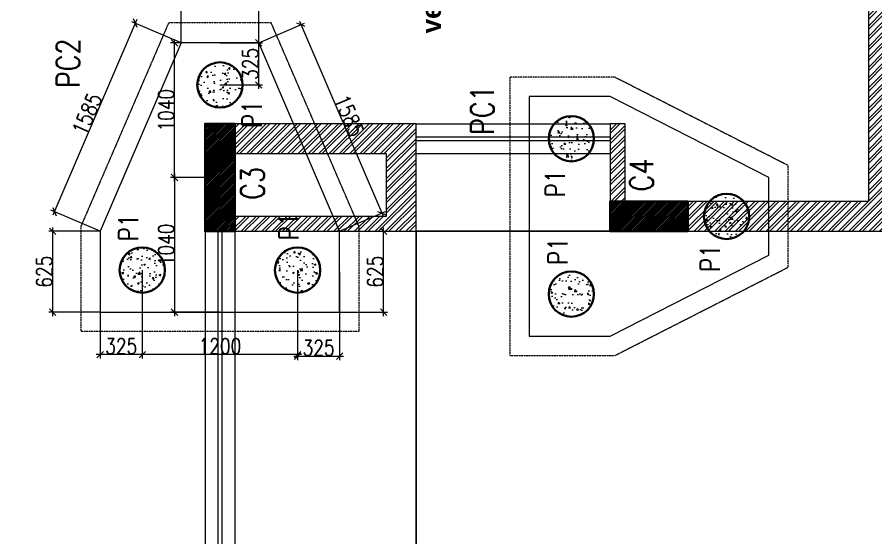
# Model space of a CAD drawing. Header units: metres. Extents: x 5205117 to 5948571, y 646915 to 1143748.
# Drawn here: x 5472852 to 5479486, y 1045232 to 1049253 of the extents above; entities that cross this region are included whole.
import ezdxf

# ---------------------------------------------------------------- set-up
doc = ezdxf.new("R2010")
doc.units = ezdxf.units.M
doc.header["$MEASUREMENT"] = 0
doc.header["$PDMODE"] = 35
doc.header["$PDSIZE"] = 10
doc.linetypes.add('DASHED', pattern=[0.75, 0.5, -0.25])
doc.linetypes.add('HIDDEN', pattern=[0.375, 0.25, -0.125])
doc.layers.get('0').update_dxf_attribs({"color": 1, "linetype": 'DASHED', "lineweight": 30})
doc.layers.add('A-GF', color=8, linetype='Continuous', lineweight=0, transparency=0.5)
for name, color, linetype, lineweight in [('S-COLUMN & WALL', 5, 'Continuous', 30), ('S-COLUMN_H', 250, 'Continuous', 0), ('S-FOUND-EXCAVATION', 253, 'HIDDEN', 0), ('S-FOUND-FOOTING', 7, 'Continuous', 15), ('S-PILE', 96, 'Continuous', 30), ('S-TEXT', 7, 'Continuous', 0), ('S-TEXT COL.', 1, 'Continuous', 0), ('S-TEXT PILE', 7, 'Continuous', 0)]:
    doc.layers.add(name, color=color, linetype=linetype, lineweight=lineweight)
doc.styles.add('C-ROOM', font='arial.ttf')
doc.styles.add('MtXpl_Century_Gothic', font='GOTHICB.TTF')
doc.styles.add('SETU 1', font='romans.shx', dxfattribs={"width": 0.8})
doc.dimstyles.new('A-DIM 100', dxfattribs={"dimscale": 100, "dimtxt": 2.5, "dimasz": 1.5, "dimexe": 1, "dimexo": 1, "dimgap": 0.5, "dimtad": 1, "dimdec": 0, "dimrnd": 5, "dimzin": 3, "dimdsep": 46, "dimtxsty": 'C-ROOM', "dimblk1": 'ARCHTICK', "dimblk2": 'ARCHTICK', "dimsah": 1, "dimcen": 1.5, "dimdle": 1, "dimclrd": 256, "dimclre": 256, "dimclrt": 256, "dimadec": 0, "dimazin": 0, "dimtfac": 0.6, "dimtdec": 0, "dimtofl": 0, "dimtmove": 1, "dimatfit": 3, "dimfxl": 1, "dimtolj": 1, "dimtzin": 0, "dimlwd": -1, "dimlwe": -1, "dimarcsym": 0})

# ---------------------------------------------------------------- blocks, each defined once
blk = doc.blocks.new('P2')
at = {"layer": 'S-PILE', "lineweight": 0}
h = blk.add_hatch(dxfattribs=at)
h.set_pattern_fill('AR-CONC', color=256, scale=20)
h.set_pattern_definition([(50, (0, 0), (143.4520365201507, -12.55042699651902), [15, -165]), (355, (0, 0), (-27.7502667226, 150.4384267400024), [12, -132]), (100.45144446, (11.9543362, -1.0458688), (115.7017693454224, 137.8879981937259), [12.74803839999999, -140.2284223999999]), (46.1842, (0, 40), (213.4482661343145, -33.10385615861531), [22.5, -247.5]), (96.63563549000003, (17.787349, 37.2413386), (186.9323891348456, 194.8237201549101), [19.1220684, -210.3427519999999]), (351.18416399, (0, 40), (186.9323890109546, 194.823720053998), [18, -198.0000002]), (21, (20, 30), (119.3814104236923, -80.52377813306776), [15, -165]), (326, (20, 30), (48.66306638431634, 145.0300090093706), [12, -132]), (71.45144474, (29.94845080000001, 23.2896852), (168.0444753459942, 64.50623056127077), [12.748038, -140.2284224]), (37.5, (0, 0), (2.431971063458133, 66.5787707662623), [0, -130.4, 0, -134, 0, -132.5]), (7.499999999999999, (0, 0), (52.61390748842972, 78.88234237647205), [0, -76.39999999999999, 0, -127.4, 0, -50.5]), (327.5, (-44.59999999999999, 0), (106.7644872344818, -4.510974346875951), [0, -50, 0, -156, 0, -207]), (317.5, (-64.6, 0), (116.6372338684772, 20.02099646646354), [0, -65, 0, -103.6, 0, -147])])
edge = h.paths.add_edge_path()
edge.add_arc((0, 0), 175, 0, 360)
at = {"layer": 'S-PILE'}
blk.add_circle((0, 0), 175, dxfattribs=at)
blk = doc.blocks.new('_Oblique')
at = {"color": 0, "linetype": 'ByBlock', "lineweight": -2}
blk.add_line((-0.5, -0.5), (0.5, 0.5), dxfattribs=at)
blk = doc.blocks.new('*D773')
at = {"layer": 'Defpoints', "color": 0, "transparency": 16777216}
for p in [(5474118.513258424, 1049054.562992621), (5473140.009849674, 1047751.260923594), (5473493.51324513, 1047599.426614345)]:
    blk.add_point(p, dxfattribs=at)
at = {"layer": 'S-TEXT', "transparency": 16777216}
blk.add_line((5473776.849365508, 1049233.962246631), (5473128.170347138, 1047723.695978833), dxfattribs=at)
at = {"layer": 'S-TEXT', "color": 9, "transparency": 16777216}
for p, q in [((5474118.513258424, 1049054.562992621), (5473737.444918209, 1049218.236804407)), ((5473493.51324513, 1047599.426614345), (5473112.444904914, 1047763.100426131))]:
    blk.add_line(p, q, dxfattribs=at)
at = {"layer": 'S-TEXT', "transparency": 16777216, "xscale": 50, "yscale": 50, "zscale": 50}
for p, rotation in [((5473765.009862971, 1049206.39730187), 66.75584747843311), ((5473140.009849674, 1047751.260923594), 246.7558474784331)]:
    blk.add_blockref('_Oblique', p, dxfattribs=dict(at, rotation=rotation))
at = {"layer": 'S-TEXT', "color": 0, "lineweight": 0, "transparency": 16777216, "insert": (5473392.78580934, 1048504.481368229), "char_height": 120, "attachment_point": 5, "rotation": 66.75584747843314, "style": 'SETU 1'}
blk.add_mtext('\\A1;1585', dxfattribs=at)
blk = doc.blocks.new('*D774')
at = {"layer": 'Defpoints', "color": 0, "transparency": 16777216}
for p in [(5474718.513258425, 1049054.562992621), (5475669.720585616, 1047739.536906764), (5475343.513245129, 1047599.426614346)]:
    blk.add_point(p, dxfattribs=at)
at = {"layer": 'S-TEXT', "transparency": 16777216}
blk.add_line((5475032.8810968, 1049222.238229982), (5475681.560087727, 1047711.97196182), dxfattribs=at)
at = {"layer": 'S-TEXT', "color": 9, "transparency": 16777216}
for p, q in [((5474718.513258425, 1049054.562992621), (5475072.285543855, 1049206.51278715)), ((5475343.513245129, 1047599.426614346), (5475697.28553056, 1047751.376408875))]:
    blk.add_line(p, q, dxfattribs=at)
at = {"layer": 'S-TEXT', "transparency": 16777216, "xscale": 50, "yscale": 50, "zscale": 50}
for p, rotation in [((5475044.720598912, 1049194.673285039), 113.2441516376176), ((5475669.720585616, 1047739.536906764), 293.2441516376176)]:
    blk.add_blockref('_Oblique', p, dxfattribs=dict(at, rotation=rotation))
at = {"layer": 'S-TEXT', "color": 0, "lineweight": 0, "transparency": 16777216, "insert": (5475416.944639642, 1048492.757350477), "char_height": 120, "attachment_point": 5, "rotation": 293.2441516376176, "style": 'SETU 1'}
blk.add_mtext('\\A1;1585', dxfattribs=at)
blk = doc.blocks.new('*D775')
at = {"layer": 'Defpoints', "color": 0, "transparency": 16777216}
for p in [(5474118.513258424, 1049435.261122314), (5474118.513258424, 1049054.562992621), (5474718.513258424, 1049054.562992621)]:
    blk.add_point(p, dxfattribs=at)
at = {"layer": 'S-TEXT', "transparency": 16777216}
blk.add_line((5474748.513258423, 1049435.261122314), (5474088.513258424, 1049435.261122314), dxfattribs=at)
at = {"layer": 'S-TEXT', "color": 9, "transparency": 16777216}
for p, q in [((5474118.513258424, 1049054.562992621), (5474118.513258424, 1049465.261122314)), ((5474718.513258424, 1049054.562992621), (5474718.513258424, 1049465.261122314))]:
    blk.add_line(p, q, dxfattribs=at)
at = {"layer": 'S-TEXT', "transparency": 16777216, "xscale": 50, "yscale": 50, "zscale": 50, "rotation": 180}
blk.add_blockref('_Oblique', (5474118.513258424, 1049435.261122314), dxfattribs=at)
at = {"layer": 'S-TEXT', "transparency": 16777216, "xscale": 50, "yscale": 50, "zscale": 50}
blk.add_blockref('_Oblique', (5474718.513258424, 1049435.261122314), dxfattribs=at)
at = {"layer": 'S-TEXT', "color": 0, "lineweight": 0, "transparency": 16777216, "insert": (5474418.513258424, 1049500.261122314), "char_height": 120, "attachment_point": 5, "style": 'SETU 1'}
blk.add_mtext('\\A1;600', dxfattribs=at)
blk = doc.blocks.new('*D733')
at = {"layer": 'Defpoints', "color": 0, "transparency": 16777216}
for p in [(5473818.513253276, 1047299.562992621), (5475018.513253277, 1047299.562992621), (5473818.513253276, 1046647.223429564)]:
    blk.add_point(p, dxfattribs=at)
at = {"layer": 'S-TEXT', "color": 9, "transparency": 16777216}
for p, q in [((5473818.513253276, 1047299.562992621), (5473818.513253276, 1046617.223429564)), ((5475018.513253277, 1047299.562992621), (5475018.513253277, 1046617.223429564))]:
    blk.add_line(p, q, dxfattribs=at)
at = {"layer": 'S-TEXT', "transparency": 16777216}
blk.add_line((5475048.513253277, 1046647.223429564), (5473788.513253277, 1046647.223429564), dxfattribs=at)
at = {"layer": 'S-TEXT', "transparency": 16777216, "xscale": 50, "yscale": 50, "zscale": 50, "rotation": 180}
blk.add_blockref('_Oblique', (5473818.513253276, 1046647.223429564), dxfattribs=at)
at = {"layer": 'S-TEXT', "transparency": 16777216, "xscale": 50, "yscale": 50, "zscale": 50}
blk.add_blockref('_Oblique', (5475018.513253277, 1046647.223429564), dxfattribs=at)
at = {"layer": 'S-TEXT', "color": 0, "lineweight": 0, "transparency": 16777216, "insert": (5474418.513253278, 1046712.223429564), "char_height": 120, "attachment_point": 5, "style": 'SETU 1'}
blk.add_mtext('\\A1;1200', dxfattribs=at)
blk = doc.blocks.new('*D776')
at = {"layer": 'Defpoints', "color": 0, "transparency": 16777216}
for p in [(5475343.51324513, 1047599.426614346), (5475683.369006932, 1047599.426614346), (5475343.51324513, 1046974.42656605)]:
    blk.add_point(p, dxfattribs=at)
at = {"layer": 'S-TEXT', "transparency": 16777216}
blk.add_line((5475683.369006932, 1046944.426566049), (5475683.369006932, 1047629.426614346), dxfattribs=at)
at = {"layer": 'S-TEXT', "color": 9, "transparency": 16777216}
for p, q in [((5475343.51324513, 1047599.426614346), (5475713.369006931, 1047599.426614346)), ((5475343.51324513, 1046974.42656605), (5475713.369006931, 1046974.42656605))]:
    blk.add_line(p, q, dxfattribs=at)
at = {"layer": 'S-TEXT', "transparency": 16777216, "xscale": 50, "yscale": 50, "zscale": 50}
for p, rotation in [((5475683.369006932, 1047599.426614346), 90), ((5475683.369006932, 1046974.42656605), 270)]:
    blk.add_blockref('_Oblique', p, dxfattribs=dict(at, rotation=rotation))
at = {"layer": 'S-TEXT', "color": 0, "lineweight": 0, "transparency": 16777216, "insert": (5475618.369006931, 1047286.926590196), "char_height": 120, "attachment_point": 5, "rotation": 90, "style": 'SETU 1'}
blk.add_mtext('\\A1;625', dxfattribs=at)
blk = doc.blocks.new('*D777')
at = {"layer": 'Defpoints', "color": 0, "transparency": 16777216}
for p in [(5473126.543059476, 1047599.426614346), (5473493.51324513, 1047599.426614346), (5473493.51324513, 1046974.42656605)]:
    blk.add_point(p, dxfattribs=at)
at = {"layer": 'S-TEXT', "transparency": 16777216}
blk.add_line((5473126.543059476, 1046944.426566049), (5473126.543059476, 1047629.426614346), dxfattribs=at)
at = {"layer": 'S-TEXT', "color": 9, "transparency": 16777216}
for p, q in [((5473493.51324513, 1047599.426614346), (5473096.543059475, 1047599.426614346)), ((5473493.51324513, 1046974.42656605), (5473096.543059475, 1046974.42656605))]:
    blk.add_line(p, q, dxfattribs=at)
at = {"layer": 'S-TEXT', "transparency": 16777216, "xscale": 50, "yscale": 50, "zscale": 50}
for p, rotation in [((5473126.543059476, 1047599.426614346), 90), ((5473126.543059476, 1046974.42656605), 270)]:
    blk.add_blockref('_Oblique', p, dxfattribs=dict(at, rotation=rotation))
at = {"layer": 'S-TEXT', "color": 0, "lineweight": 0, "transparency": 16777216, "insert": (5473061.543059475, 1047286.926590196), "char_height": 120, "attachment_point": 5, "rotation": 90, "style": 'SETU 1'}
blk.add_mtext('\\A1;625', dxfattribs=at)
blk = doc.blocks.new('*D778')
at = {"layer": 'Defpoints', "color": 0, "transparency": 16777216}
for p in [(5474418.513258424, 1048014.562992621), (5474067.835579375, 1046974.42656605), (5474418.513245129, 1046974.42656605)]:
    blk.add_point(p, dxfattribs=at)
at = {"layer": 'S-TEXT', "transparency": 16777216}
blk.add_line((5474067.835579375, 1048044.562992621), (5474067.835579375, 1046944.426566049), dxfattribs=at)
at = {"layer": 'S-TEXT', "color": 9, "transparency": 16777216}
for p, q in [((5474418.513258424, 1048014.562992621), (5474037.835579374, 1048014.562992621)), ((5474418.513245129, 1046974.42656605), (5474037.835579374, 1046974.42656605))]:
    blk.add_line(p, q, dxfattribs=at)
at = {"layer": 'S-TEXT', "transparency": 16777216, "xscale": 50, "yscale": 50, "zscale": 50}
for p, rotation in [((5474067.835579375, 1048014.562992621), 90), ((5474067.835579375, 1046974.42656605), 270)]:
    blk.add_blockref('_Oblique', p, dxfattribs=dict(at, rotation=rotation))
at = {"layer": 'S-TEXT', "color": 0, "lineweight": 0, "transparency": 16777216, "insert": (5474002.835579374, 1047494.494779334), "char_height": 120, "attachment_point": 5, "rotation": 90, "style": 'SETU 1'}
blk.add_mtext('\\A1;1040', dxfattribs=at)
blk = doc.blocks.new('*D779')
at = {"layer": 'Defpoints', "color": 0, "transparency": 16777216}
for p in [(5474067.835579375, 1049054.562992621), (5474418.513258425, 1049054.562992621), (5474418.513258424, 1048014.562992621)]:
    blk.add_point(p, dxfattribs=at)
at = {"layer": 'S-TEXT', "transparency": 16777216}
blk.add_line((5474067.835579375, 1047984.562992621), (5474067.835579375, 1049084.562992621), dxfattribs=at)
at = {"layer": 'S-TEXT', "color": 9, "transparency": 16777216}
for p, q in [((5474418.513258425, 1049054.562992621), (5474037.835579374, 1049054.562992621)), ((5474418.513258424, 1048014.562992621), (5474037.835579374, 1048014.562992621))]:
    blk.add_line(p, q, dxfattribs=at)
at = {"layer": 'S-TEXT', "transparency": 16777216, "xscale": 50, "yscale": 50, "zscale": 50}
for p, rotation in [((5474067.835579375, 1049054.562992621), 90), ((5474067.835579375, 1048014.562992621), 270)]:
    blk.add_blockref('_Oblique', p, dxfattribs=dict(at, rotation=rotation))
at = {"layer": 'S-TEXT', "color": 0, "lineweight": 0, "transparency": 16777216, "insert": (5474002.835579374, 1048534.562992619), "char_height": 120, "attachment_point": 5, "rotation": 90, "style": 'SETU 1'}
blk.add_mtext('\\A1;1040', dxfattribs=at)
blk = doc.blocks.new('*D780')
at = {"layer": 'Defpoints', "color": 0, "transparency": 16777216}
for p in [(5475018.513253277, 1047299.562992621), (5475343.513245128, 1047287.068676055), (5475343.513245128, 1046634.729112999)]:
    blk.add_point(p, dxfattribs=at)
at = {"layer": 'S-TEXT', "color": 9, "transparency": 16777216}
for p, q in [((5475018.513253277, 1047299.562992621), (5475018.513253277, 1046604.729112999)), ((5475343.513245128, 1047287.068676055), (5475343.513245128, 1046604.729112999))]:
    blk.add_line(p, q, dxfattribs=at)
at = {"layer": 'S-TEXT', "transparency": 16777216}
blk.add_line((5474988.513253277, 1046634.729112999), (5475373.513245129, 1046634.729112999), dxfattribs=at)
at = {"layer": 'S-TEXT', "transparency": 16777216, "xscale": 50, "yscale": 50, "zscale": 50, "rotation": 180}
blk.add_blockref('_Oblique', (5475018.513253277, 1046634.729112999), dxfattribs=at)
at = {"layer": 'S-TEXT', "transparency": 16777216, "xscale": 50, "yscale": 50, "zscale": 50}
blk.add_blockref('_Oblique', (5475343.513245128, 1046634.729112999), dxfattribs=at)
at = {"layer": 'S-TEXT', "color": 0, "lineweight": 0, "transparency": 16777216, "insert": (5475181.013249202, 1046699.729112999), "char_height": 120, "attachment_point": 5, "style": 'SETU 1'}
blk.add_mtext('\\A1;325', dxfattribs=at)
blk = doc.blocks.new('*D734')
at = {"layer": 'Defpoints', "color": 0, "transparency": 16777216}
for p in [(5473493.51327172, 1047299.562992621), (5473818.513263571, 1047299.562992621), (5473493.51327172, 1046647.22342957)]:
    blk.add_point(p, dxfattribs=at)
at = {"layer": 'S-TEXT', "color": 9, "transparency": 16777216}
for p, q in [((5473493.51327172, 1047299.562992621), (5473493.51327172, 1046617.22342957)), ((5473818.513263571, 1047299.562992621), (5473818.513263571, 1046617.22342957))]:
    blk.add_line(p, q, dxfattribs=at)
at = {"layer": 'S-TEXT', "transparency": 16777216}
blk.add_line((5473848.51326357, 1046647.22342957), (5473463.513271719, 1046647.22342957), dxfattribs=at)
at = {"layer": 'S-TEXT', "transparency": 16777216, "xscale": 50, "yscale": 50, "zscale": 50, "rotation": 180}
blk.add_blockref('_Oblique', (5473493.51327172, 1046647.22342957), dxfattribs=at)
at = {"layer": 'S-TEXT', "transparency": 16777216, "xscale": 50, "yscale": 50, "zscale": 50}
blk.add_blockref('_Oblique', (5473818.513263571, 1046647.22342957), dxfattribs=at)
at = {"layer": 'S-TEXT', "color": 0, "lineweight": 0, "transparency": 16777216, "insert": (5473656.013267645, 1046712.22342957), "char_height": 120, "attachment_point": 5, "style": 'SETU 1'}
blk.add_mtext('\\A1;325', dxfattribs=at)
blk = doc.blocks.new('*D781')
at = {"layer": 'Defpoints', "color": 0, "transparency": 16777216}
for p in [(5474418.513258425, 1049054.562992621), (5474718.513258425, 1049054.562992621), (5474418.513258425, 1048729.562992621)]:
    blk.add_point(p, dxfattribs=at)
at = {"layer": 'S-TEXT', "transparency": 16777216}
blk.add_line((5474718.513258425, 1048699.562992621), (5474718.513258425, 1049084.562992621), dxfattribs=at)
at = {"layer": 'S-TEXT', "color": 9, "transparency": 16777216}
for p, q in [((5474418.513258425, 1049054.562992621), (5474748.513258425, 1049054.562992621)), ((5474418.513258425, 1048729.562992621), (5474748.513258425, 1048729.562992621))]:
    blk.add_line(p, q, dxfattribs=at)
at = {"layer": 'S-TEXT', "transparency": 16777216, "xscale": 50, "yscale": 50, "zscale": 50}
for p, rotation in [((5474718.513258425, 1049054.562992621), 90), ((5474718.513258425, 1048729.562992621), 270)]:
    blk.add_blockref('_Oblique', p, dxfattribs=dict(at, rotation=rotation))
at = {"layer": 'S-TEXT', "color": 0, "lineweight": 0, "transparency": 16777216, "insert": (5474653.513258424, 1048892.06299262), "char_height": 120, "attachment_point": 5, "rotation": 90, "style": 'SETU 1'}
blk.add_mtext('\\A1;325', dxfattribs=at)

msp = doc.modelspace()

# ---------------------------------------------------------------- hatches: boundary and pattern name
at = {"layer": 'A-GF', "ltscale": 5}
h = msp.add_hatch(dxfattribs=at)
h.set_pattern_fill('ANSI32', color=256, scale=150)
h.set_pattern_definition([(45.00000000000002, (1613796.588043014, 637511.844086546), (-39.77475644174333, 39.77475644174326), []), (45.00000000000002, (1613823.104547264, 637511.844086546), (-39.77475644174333, 39.77475644174326), [])])
h.paths.add_polyline_path([(5468713.513258424, 1050679.562977356), (5473303.513258423, 1050679.562977356), (5473303.513258423, 1050909.562977356), (5470703.513258423, 1050909.562977356), (5470703.513258423, 1054604.562977356), (5470588.513258424, 1054604.562977356), (5470588.513258424, 1052039.562977356), (5470473.513258424, 1052039.562977356), (5470473.513258424, 1050909.562977356), (5468713.513258424, 1050909.562977356), (5468713.513258424, 1051809.562977356), (5469323.513258424, 1051809.562977356), (5469323.513258424, 1052039.562977356), (5468713.513258424, 1052039.562977356), (5468713.513258424, 1054489.562977356), (5469738.513258423, 1054489.562977356), (5469738.513258423, 1054604.562977355), (5468713.513258424, 1054604.562977356), (5468713.513258424, 1056204.562977356), (5470588.513258424, 1056204.562977356), (5470588.513258424, 1055604.562977356), (5470703.513258423, 1055604.562977356), (5470703.513258423, 1056434.562977356), (5468483.513258424, 1056434.562977356), (5468483.513258424, 1047599.562977356), (5472778.513258425, 1047599.562977356), (5472778.513258425, 1047829.562977356), (5468713.513258424, 1047829.562977356)])
h.paths.add_polyline_path([(5469198.513258423, 1038449.562977356), (5469198.513258423, 1041369.562977356), (5468713.513258424, 1041369.562977356), (5468713.513258424, 1038449.562977356)], flags=16)
h.paths.add_polyline_path([(5468483.513258424, 1041599.562977356), (5468483.513258424, 1038219.562977356), (5469313.513258423, 1038219.562977356), (5469313.513258423, 1041599.562977356)])
h.paths.add_polyline_path([(5468968.513258423, 1037224.562977356), (5468713.513258424, 1037224.562977356), (5468713.513258424, 1037804.562977356), (5468968.513258423, 1037804.562977356)], flags=16)
h.paths.add_polyline_path([(5468483.513258424, 1037919.562977356), (5469083.513258424, 1037919.562977356), (5469083.513258424, 1036994.562977356), (5468483.513258424, 1036994.562977356)])
h.paths.add_polyline_path([(5472593.513258424, 1037804.562977356), (5472848.513258424, 1037804.562977356), (5472848.513258424, 1037224.562977356), (5472593.513258424, 1037224.562977356)], flags=16)
h.paths.add_polyline_path([(5473078.513258424, 1036994.562977356), (5472478.513258423, 1036994.562977356), (5472478.513258423, 1037919.562977356), (5473078.513258424, 1037919.562977356)], flags=17)
h.paths.add_polyline_path([(5474533.513258424, 1038449.562977356), (5472248.513258423, 1038449.562977356), (5472248.513258423, 1038219.562977356), (5474303.513258424, 1038219.562977356), (5474303.513258424, 1035264.562977356), (5474903.513258424, 1035264.562977356), (5474903.513258424, 1035979.562977356), (5474533.513258424, 1035979.562977356)])
h.paths.add_polyline_path([(5474788.513258423, 1035494.562977356), (5474788.513258423, 1035864.562977356), (5474533.513258424, 1035864.562977356), (5474533.513258424, 1035494.562977356)], flags=16)
h.paths.add_polyline_path([(5478353.513258423, 1039769.562977356), (5480283.513258423, 1039769.562977359), (5480283.513258423, 1039654.562977359), (5478468.513258424, 1039654.562977357), (5478468.513258424, 1037609.562977356), (5480383.513258423, 1037609.562977356), (5480383.513258423, 1037494.562977356), (5479808.513258424, 1037494.562977356), (5479808.513258424, 1035494.562977356), (5481183.513258423, 1035494.562977356), (5481183.513258423, 1038332.062977356), (5481413.513258424, 1038332.062977356), (5481413.513258424, 1035264.562977356), (5477983.513258423, 1035264.562977356), (5477983.513258423, 1035979.562977356), (5478353.513258423, 1035979.562977356), (5478353.513258423, 1036694.562977356), (5478468.513258424, 1036694.562977356), (5478468.513258424, 1035494.562977356), (5479693.513258423, 1035494.562977356), (5479693.513258423, 1037494.562977356), (5478353.513258423, 1037494.562977356)])
h.paths.add_polyline_path([(5478098.513258422, 1035494.562977356), (5478098.513258422, 1035864.562977356), (5478353.513258423, 1035864.562977356), (5478353.513258423, 1035494.562977356)], flags=16)
h.paths.add_polyline_path([(5474303.513258424, 1048429.562977357), (5474303.513258424, 1047599.562977356), (5475933.513258423, 1047599.562977356), (5475933.513258423, 1048429.562977357)])
h.paths.add_polyline_path([(5477548.513258424, 1048429.562977357), (5477433.513258423, 1048429.562977357), (5477433.513258423, 1047599.562977356), (5481413.513258424, 1047599.562977356), (5481413.513258424, 1050909.562977356), (5477433.513258423, 1050909.562977356), (5477433.513258423, 1049329.562977356), (5477548.513258424, 1049329.562977356), (5477548.513258424, 1050794.562977356), (5481183.513258423, 1050794.562977356), (5481183.513258423, 1047829.562977356), (5479543.513258423, 1047829.562977356), (5479543.513258423, 1049444.562977356), (5478448.513258423, 1049444.562977356), (5478448.513258423, 1049329.562977356), (5479428.513258424, 1049329.562977356), (5479428.513258424, 1047829.562977356), (5477548.513258424, 1047829.562977356)])
h.paths.add_polyline_path([(5475703.513258423, 1048199.562977357), (5475703.513258423, 1047714.562977356), (5474533.513258424, 1047714.562977356), (5474533.513258424, 1048199.562977357)], flags=16)
h.paths.add_polyline_path([(5477548.513258424, 1053104.562977356), (5477548.513258424, 1052849.562977356), (5478353.513258423, 1052849.562977356), (5478353.513258423, 1053104.562977356)], flags=16)
h.paths.add_polyline_path([(5475933.513258423, 1052734.562977356), (5475333.513258424, 1052734.562977356), (5475333.513258424, 1053334.562977356), (5478583.513258422, 1053334.562977356), (5478583.513258422, 1052734.562977356), (5477433.513258423, 1052734.562977356), (5477433.513258423, 1053104.562977356), (5475933.513258423, 1053104.562977356)])
h.paths.add_polyline_path([(5475703.513258423, 1053104.562977356), (5475448.513258424, 1053104.562977356), (5475448.513258424, 1052849.562977356), (5475703.513258423, 1052849.562977356)], flags=16)
h.paths.add_polyline_path([(5475933.513258423, 1050679.562977356), (5474303.513258424, 1050679.562977356), (5474303.513258424, 1055604.562977356), (5473933.513258424, 1055604.562977356), (5473933.513258424, 1056434.562977356), (5474533.513258424, 1056434.562977356), (5474533.513258424, 1050909.562977356), (5475933.513258423, 1050909.562977356)])
h.paths.add_polyline_path([(5474048.513258424, 1055834.562977356), (5474048.513258424, 1056204.562977356), (5474303.513258424, 1056204.562977356), (5474303.513258424, 1055834.562977356)], flags=16)
h.paths.add_polyline_path([(5472778.513258425, 1049554.562977356), (5469813.513258424, 1049554.562977356), (5469813.513258424, 1048954.562977356), (5472778.513258425, 1048954.562977356)], flags=17)
h.paths.add_polyline_path([(5472548.513258423, 1049439.562977356), (5470043.513258424, 1049439.562977356), (5470043.513258424, 1049069.562977356), (5472548.513258423, 1049069.562977356)], flags=16)
h.paths.add_polyline_path([(5474533.513258424, 1040769.562977356), (5474533.513258422, 1041369.562977356), (5478353.513258423, 1041369.562977356), (5478353.513258423, 1040769.562977356), (5478583.513258423, 1040769.562977356), (5478583.513258423, 1041369.562977356), (5481183.513258423, 1041369.562977356), (5481183.513258423, 1040769.562977356), (5481413.513258424, 1040769.562977356), (5481413.513258424, 1041599.562977356), (5474303.513258422, 1041599.562977356), (5474303.513258424, 1040769.562977356)])
h.paths.add_polyline_path([(5481413.513258423, 1038932.062977355), (5481413.513258423, 1039769.562977356), (5481183.513258423, 1039769.562977356), (5481183.513258423, 1038932.062977355)], flags=17)
at = {"layer": 'A-GF', "ltscale": 100}
h = msp.add_hatch(dxfattribs=at)
h.set_pattern_fill('ANSI31', color=256, scale=75.00000000000001, angle=180)
h.set_pattern_definition([(224.9999999999999, (1771839.866580646, 846817.7886967286), (6.629126073623886, -6.629126073623883), [])])
h.paths.add_polyline_path([(5478353.513258423, 1052734.562977356), (5478353.513258423, 1053334.562977356), (5478583.513258422, 1053334.562977356), (5478583.513258422, 1052734.562977356)])
h.paths.add_polyline_path([(5481413.513258423, 1041369.562977356), (5481413.513258423, 1041599.562977356), (5480813.513258423, 1041599.562977356), (5480813.513258423, 1041369.562977356)])
h.paths.add_polyline_path([(5480813.513258423, 1035264.562977356), (5480813.513258423, 1035494.562977356), (5481413.513258423, 1035494.562977356), (5481413.513258423, 1035264.562977356)])
h.paths.add_polyline_path([(5474303.513258422, 1035264.562977356), (5474533.513258422, 1035264.562977356), (5474533.513258424, 1036094.562977356), (5474303.513258424, 1036094.562977356)])
h.paths.add_polyline_path([(5473933.513258424, 1038219.562977356), (5473933.513258424, 1038449.562977356), (5474533.513258424, 1038449.562977356), (5474533.513258424, 1038219.562977356)])
h.paths.add_polyline_path([(5468483.513258424, 1038219.562977356), (5468483.513258424, 1038449.562977356), (5469313.513258423, 1038449.562977356), (5469313.513258423, 1038219.562977356)])
h.paths.add_polyline_path([(5474303.513258424, 1048429.562977357), (5474533.513258424, 1048429.562977357), (5474533.513258424, 1047599.562977356), (5474303.513258424, 1047599.562977356)])
h.paths.add_polyline_path([(5480813.513258424, 1047599.562977356), (5480813.513258424, 1047829.562977356), (5481413.513258424, 1047829.562977356), (5481413.513258424, 1047599.562977356)])
h.paths.add_polyline_path([(5481183.513258423, 1050909.562977356), (5481413.513258424, 1050909.562977356), (5481413.513258424, 1050309.562977356), (5481183.513258423, 1050309.562977356)])
h.paths.add_polyline_path([(5468483.513258424, 1052409.562977356), (5468713.513258424, 1052409.562977356), (5468713.513258424, 1051809.562977356), (5468483.513258424, 1051809.562977356)])
h.paths.add_polyline_path([(5468483.513258424, 1048429.562977357), (5468713.513258424, 1048429.562977357), (5468713.513258424, 1047599.562977356), (5468483.513258424, 1047599.562977356)])
h.paths.add_polyline_path([(5468483.513258424, 1056434.562977356), (5468713.513258424, 1056434.562977356), (5468713.513258424, 1055834.562977356), (5468483.513258424, 1055834.562977356)])
h.paths.add_polyline_path([(5474533.513258424, 1056434.562977356), (5474533.513258424, 1056204.562977356), (5473933.513258424, 1056204.562977356), (5473933.513258424, 1056434.562977356)])
h.paths.add_polyline_path([(5474303.513258424, 1051279.562977356), (5474533.513258424, 1051279.562977356), (5474533.513258424, 1050679.562977356), (5474303.513258424, 1050679.562977356)])
h.paths.add_polyline_path([(5475933.513258423, 1053334.055524636), (5475333.513258424, 1053334.055524636), (5475333.513258424, 1053104.055524636), (5475933.513258423, 1053104.055524636)])
h.paths.add_polyline_path([(5474303.513258424, 1040769.562977356), (5474303.513258424, 1041599.562977356), (5474533.513258424, 1041599.562977356), (5474533.513258424, 1040769.562977356)])
h.paths.add_polyline_path([(5468713.513258424, 1041599.562977356), (5468713.513258424, 1040769.562977356), (5468483.513258424, 1040769.562977356), (5468483.513258424, 1041599.562977356)])
h.paths.add_polyline_path([(5478353.513258423, 1035264.562977356), (5478353.513258423, 1035494.562977356), (5478953.513258423, 1035494.562977356), (5478953.513258423, 1035264.562977356)])
h.paths.add_polyline_path([(5478353.513258423, 1041369.562977356), (5478353.513258423, 1041599.562977356), (5478953.513258423, 1041599.562977356), (5478953.513258423, 1041369.562977356)])
h.paths.add_polyline_path([(5477433.513258423, 1047599.562977356), (5477433.513258423, 1047829.562977356), (5478033.513258424, 1047829.562977356), (5478033.513258424, 1047599.562977356)])
at = {"layer": 'S-COLUMN_H'}
h = msp.add_hatch(color=256, dxfattribs=at)
h.dxf.hatch_style = 1
h.paths.add_polyline_path([(5474533.513258422, 1048429.562977357), (5474303.513258422, 1048429.562977357), (5474303.513258422, 1047599.562977356), (5474533.513258422, 1047599.562977356)])
h = msp.add_hatch(color=256, dxfattribs=at)
h.dxf.hatch_style = 1
h.paths.add_polyline_path([(5478033.513258423, 1047599.562977356), (5478033.513258423, 1047829.562977356), (5477433.513258423, 1047829.562977356), (5477433.513258423, 1047599.562977356)])

# ---------------------------------------------------------------- linework, layer by layer
at = {"layer": 'A-GF', "ltscale": 5}
for p, q in [((5475933.513258423, 1048429.562977357), (5477433.513258423, 1048429.562977356)), ((5475933.513258423, 1048329.562977356), (5477433.513258423, 1048329.562977356)), ((5475933.513258423, 1048299.562977356), (5477433.513258423, 1048299.562977356)), ((5475933.513258423, 1048199.562977357), (5477433.513258423, 1048199.562977356)), ((5474303.513258422, 1047599.562977356), (5474303.513258424, 1041599.562977356)), ((5474403.513258422, 1047599.562977356), (5474403.513258423, 1041599.562977356)), ((5474433.513258422, 1047599.562977356), (5474433.513258424, 1041599.562977356)), ((5474533.513258422, 1047599.562977356), (5474533.513258424, 1041599.562977356)), ((5475933.513258423, 1041599.562977356), (5475933.513258423, 1047599.562977356)), ((5475933.513258423, 1047599.562977356), (5477433.513258423, 1047599.562977356))]:
    msp.add_line(p, q, dxfattribs=at)
for points in [[(5477548.513258424, 1048429.562977357), (5477433.513258423, 1048429.562977357), (5477433.513258423, 1047599.562977356), (5481413.513258424, 1047599.562977356), (5481413.513258424, 1050909.562977356), (5477433.513258423, 1050909.562977356), (5477433.513258423, 1049329.562977356), (5477548.513258424, 1049329.562977356), (5477548.513258424, 1050794.562977356), (5481183.513258423, 1050794.562977356), (5481183.513258423, 1047829.562977356), (5479543.513258423, 1047829.562977356), (5479543.513258423, 1049444.562977356), (5478448.513258423, 1049444.562977356), (5478448.513258423, 1049329.562977356), (5479428.513258424, 1049329.562977356), (5479428.513258424, 1047829.562977356), (5477548.513258424, 1047829.562977356)], [(5474303.513258424, 1048429.562977357), (5474303.513258424, 1047599.562977356), (5475933.513258423, 1047599.562977356), (5475933.513258423, 1048429.562977357)], [(5475703.513258423, 1048199.562977357), (5475703.513258423, 1047714.562977356), (5474533.513258424, 1047714.562977356), (5474533.513258424, 1048199.562977357)]]:
    msp.add_lwpolyline(points, close=True, dxfattribs=at)
at = {"layer": 'A-GF', "ltscale": 5, "flags": 128}
for points in [[(5474303.513258424, 1048429.562977357), (5474533.513258424, 1048429.562977357), (5474533.513258424, 1047599.562977356), (5474303.513258424, 1047599.562977356)], [(5477433.513258423, 1047599.562977356), (5477433.513258423, 1047829.562977356), (5478033.513258424, 1047829.562977356), (5478033.513258424, 1047599.562977356)]]:
    msp.add_lwpolyline(points, close=True, dxfattribs=at)
at = {"layer": 'A-GF', "ltscale": 10}
msp.add_lwpolyline([(5475933.513258423, 1047599.562977356), (5483793.483967271, 1047599.562977356), (5483793.483967271, 1041599.562977356), (5475933.513258423, 1041599.562977356)], close=True, dxfattribs=at)
at = {"layer": 'A-GF', "ltscale": 5}
msp.add_lwpolyline([(5477433.513258423, 1047599.562977356), (5475933.513258423, 1047599.562977356), (5475933.513258423, 1041599.562977356), (5481413.513258424, 1041599.562977356)], dxfattribs=at)
at = {"layer": 'S-COLUMN & WALL', "color": 5}
for points in [[(5474533.513258422, 1048429.562977357), (5474303.513258422, 1048429.562977357), (5474303.513258422, 1047599.562977356), (5474533.513258422, 1047599.562977356)], [(5478033.513258423, 1047599.562977356), (5478033.513258423, 1047829.562977356), (5477433.513258423, 1047829.562977356), (5477433.513258423, 1047599.562977356)]]:
    msp.add_lwpolyline(points, close=True, dxfattribs=at)
at = {"layer": 'S-FOUND-EXCAVATION'}
for points in [[(5474022.078069382, 1049209.205294588), (5473343.513245153, 1047636.672708287), (5473343.513245153, 1046829.068868016), (5475493.513245154, 1046829.068868016), (5475493.513245154, 1047636.672706973), (5474814.948449291, 1049209.205294588)], [(5476658.513183823, 1046639.562990022), (5477468.923429316, 1046639.562990022), (5478808.513183822, 1047321.857879164), (5478808.513183822, 1048107.268072452), (5477468.923430721, 1048789.562990023), (5476658.513183823, 1048789.562990023)]]:
    msp.add_lwpolyline(points, close=True, dxfattribs=at)
at = {"layer": 'S-FOUND-FOOTING', "color": 202}
msp.add_lwpolyline([(5474118.513258424, 1049054.562992621), (5473493.513245127, 1047599.426614346), (5473493.513245127, 1046974.426566049), (5475343.513245128, 1046974.426566049), (5475343.513245128, 1047599.426614346), (5474718.513258424, 1049054.562992621), (5474118.513258424, 1049054.562992621)], dxfattribs=at)
at = {"layer": 'S-FOUND-FOOTING', "color": 1}
msp.add_lwpolyline([(5476808.513183823, 1046789.562990022), (5477433.513232118, 1046789.562990022), (5478658.513183822, 1047414.562976727), (5478658.513183822, 1048014.562976727), (5477433.513232118, 1048639.562990022), (5476808.513183823, 1048639.562990022), (5476808.513183823, 1046789.562990022)], dxfattribs=at)

# ---------------------------------------------------------------- block references
at = {"layer": 'S-PILE'}
for p in [(5474418.513258424, 1048729.562992621), (5473818.513253276, 1047299.562992621), (5475018.513253277, 1047299.562992621)]:
    msp.add_blockref('P2', p, dxfattribs=at)
at = {"layer": 'S-PILE', "rotation": 270}
for p in [(5477133.649610395, 1048314.562981873), (5478333.513232119, 1047714.562976727), (5477133.649610395, 1047114.562981873)]:
    msp.add_blockref('P2', p, dxfattribs=at)

# ---------------------------------------------------------------- texts
at = {"layer": 'A-GF', "style": 'MtXpl_Century_Gothic'}
msp.add_text('vestibule', height=150, rotation=90, dxfattribs=at).set_placement((5476125.980938559, 1049128.115284422))
at = {"layer": 'S-TEXT COL.', "color": 7, "style": 'SETU 1', "width": 0.8}
for s, p in [('PC2', (5473334.964443846, 1048705.216730239)), ('PC1', (5476535.819560211, 1048343.410993993))]:
    msp.add_text(s, height=180, rotation=90, dxfattribs=at).set_placement(p)
at = {"layer": 'S-TEXT COL.', "color": 1, "true_color": 0xe61414, "style": 'SETU 1', "width": 0.8}
for s, p in [('C4', (5477766.151499692, 1047907.022463884)), ('C3', (5474759.985432706, 1047842.69880951))]:
    msp.add_text(s, height=180, rotation=90, dxfattribs=at).set_placement(p)
at = {"layer": 'S-TEXT PILE', "style": 'SETU 1', "width": 0.8}
for p in [(5474741.301441082, 1048398.382362059), (5477084.355716562, 1047862.99049058), (5475026.478984538, 1047530.692063247), (5473786.47289087, 1047522.974238576), (5477103.814513627, 1047341.186259694), (5478280.221570428, 1047286.689813161)]:
    msp.add_text('P1', height=150, rotation=90, dxfattribs=at).set_placement(p)

# ---------------------------------------------------------------- dimensions: what is measured, and where the dimension line sits
at = {"layer": 'S-TEXT', "lineweight": 0}
for p1, p2, distance, picture, middle in [((5474718.513258424, 1049054.562992621), (5474118.513258424, 1049054.562992621), -380.6981296930462, '*D775', (5474418.513258424, 1049500.261122314)), ((5474118.513258424, 1049054.562992621), (5473493.513245127, 1047599.426614346), -384.7314752677394, '*D773', (5473392.78580934, 1048504.481368229)), ((5474718.513258424, 1049054.562992621), (5475343.513245128, 1047599.426614346), 355.02411612432934, '*D774', (5475416.944639642, 1048492.757350477)), ((5473493.513245127, 1046974.426566049), (5473493.513245127, 1047599.426614346), 366.9701856514439, '*D777', (5473061.543059475, 1047286.926590196)), ((5475343.513245128, 1046974.426566049), (5475343.513245128, 1047599.426614346), -339.8557618036866, '*D776', (5475618.369006931, 1047286.926590196)), ((5475018.513253277, 1047299.562992621), (5473818.513253276, 1047299.562992621), 652.339563056943, '*D733', (5474418.513253278, 1046712.223429564))]:
    dim = msp.add_aligned_dim(p1=p1, p2=p2, distance=distance, dimstyle='A-DIM 100', override={"dimtxt": 1.199999999999999, "dimasz": 0.5, "dimexe": 0.3, "dimexo": 0, "dimgap": 0.05, "dimtxsty": 'SETU 1', "dimblk1": 'Oblique', "dimblk2": 'Oblique', "dimdle": 0.3, "dimclre": 9, "dimclrt": 0}, dxfattribs=at)
    dim.commit()
    dim.dimension.update_dxf_attribs({"geometry": picture, "text_midpoint": middle})
for base, p1, p2, angle, picture, middle in [((5474067.835579375, 1049054.562992621), (5474418.513258422, 1048014.562992621), (5474418.513258424, 1049054.562992621), 90, '*D779', (5474002.835579374, 1048534.562992619)), ((5474718.513258425, 1049054.562992621), (5474418.513258424, 1048729.562992621), (5474418.513258424, 1049054.562992621), 90, '*D781', (5474653.513258424, 1048892.06299262)), ((5474067.835579375, 1046974.42656605), (5474418.513258422, 1048014.562992621), (5474418.513245129, 1046974.426566049), 90, '*D778', (5474002.835579374, 1047494.494779334)), ((5473493.51327172, 1046647.22342957), (5473818.513263571, 1047299.562992621), (5473493.51327172, 1047299.562992621), 180, '*D734', (5473656.013267645, 1046712.22342957))]:
    dim = msp.add_linear_dim(base=base, p1=p1, p2=p2, angle=angle, dimstyle='A-DIM 100', override={"dimtxt": 1.199999999999999, "dimasz": 0.5, "dimexe": 0.3, "dimexo": 0, "dimgap": 0.05, "dimtxsty": 'SETU 1', "dimblk1": 'Oblique', "dimblk2": 'Oblique', "dimdle": 0.3, "dimclre": 9, "dimclrt": 0}, dxfattribs=at)
    dim.commit()
    dim.dimension.update_dxf_attribs({"geometry": picture, "text_midpoint": middle})
dim = msp.add_linear_dim(base=(5475343.513245128, 1046634.729112999), p1=(5475018.513253277, 1047299.562992621), p2=(5475343.513245128, 1047287.068676055), dimstyle='A-DIM 100', override={"dimtxt": 1.199999999999999, "dimasz": 0.5, "dimexe": 0.3, "dimexo": 0, "dimgap": 0.05, "dimtxsty": 'SETU 1', "dimblk1": 'Oblique', "dimblk2": 'Oblique', "dimdle": 0.3, "dimclre": 9, "dimclrt": 0}, dxfattribs=at)
dim.commit()
dim.dimension.update_dxf_attribs({"geometry": '*D780', "text_midpoint": (5475181.013249202, 1046699.729112999)})

doc.saveas('drawing.dxf')
